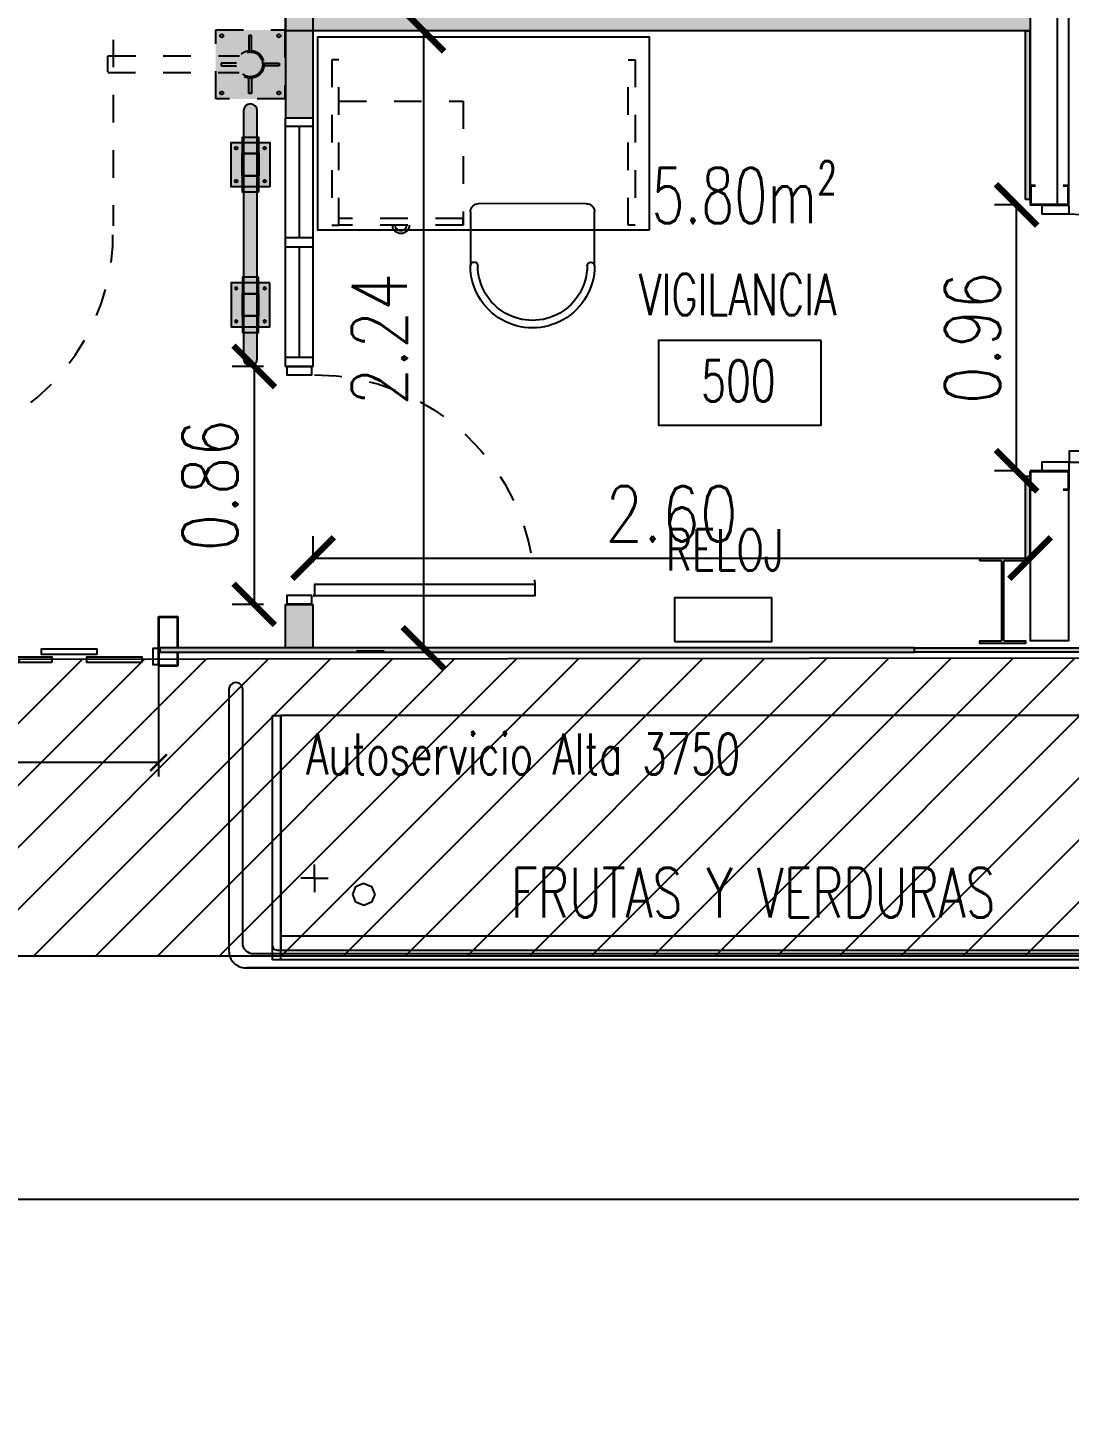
# Model space of a CAD drawing. Header units: millimetres. Extents: x -129 to 3172, y -143 to 919.
# Drawn here: x -30.05 to -26.28, y 26.41 to 31.48 of the extents above; entities that cross this region are included whole.
import ezdxf
from ezdxf.enums import TextEntityAlignment as Align

# ---------------------------------------------------------------- set-up
doc = ezdxf.new("R2010")
doc.units = ezdxf.units.MM
doc.header["$LTSCALE"] = 0.1
for name, pattern in [('DASHED', [0.75, 0.5, -0.25]), ('DASHED2', [0.375, 0.25, -0.125]), ('HIDDEN', [9.525, 6.35, -3.175]), ('HIDDEN2', [0.1875, 0.125, -0.0625]), ('TRATTEGGIATA2', [0.375, 0.25, -0.125])]:
    doc.linetypes.add(name, pattern=pattern)
for name, color, linetype in [('A-PROYECCION RIELERA', 1, 'DASHED'), ('A-TABIQUE PRY', 2, 'Continuous'), ('A-TXT', 1, 'Continuous'), ('C-ALUMINIO', 140, 'Continuous'), ('C-CÁMARA', 8, 'Continuous'), ('C-METALICA', 8, 'Continuous'), ('Cenefa perimetral', 4, 'Continuous'), ('D-AISI BAJA', 8, 'Continuous'), ('D-PARACHOQUE', 8, 'Continuous'), ('E-EXHIBIDORAS', 8, 'Continuous'), ('E-MOBILIARIO', 1, 'Continuous'), ('E-TXT', 7, 'Continuous'), ('H-HATCH MURO', 252, 'Continuous'), ('MET-COLUMNA METALICA', 3, 'Continuous'), ('MET-CORREAS DE CV', 1, 'Continuous'), ('MET-LANA VIDRIO', 8, 'Continuous'), ('R-CUADRO REF', 1, 'Continuous'), ('R-NOMBRE LOCAL', 7, 'Continuous'), ('zA-COTAS', 1, 'Continuous'), ('zA-TXT SUPS', 2, 'Continuous')]:
    doc.layers.add(name, color=color, linetype=linetype)
doc.styles.add('ROMANS', font='ROMANS.SHX', dxfattribs={"width": 0.8, "height": 0.2})
doc.styles.get("Standard").update_dxf_attribs({"font": 'arial.ttf'})
doc.styles.add('VAUX', font='romans.shx', dxfattribs={"width": 0.85})
doc.linetypes.add('REFERENCIAL CORTE TRANSVERSAL WM$0$BATTING', pattern='A,0.00254,-2.54,[134,ltypeshp.shx,S=2.54,R=0,X=-2.54,Y=0],-5.08,[134,ltypeshp.shx,S=2.54,R=180,X=2.54,Y=0],-2.54', length=10.16254)
doc.dimstyles.new('COTA 1-125', dxfattribs={"dimtxt": 0.2, "dimasz": 0.15, "dimexe": 0.08, "dimexo": 0.08, "dimgap": 0.06, "dimtad": 1, "dimzin": 0, "dimdsep": 46, "dimtxsty": 'ROMANS', "dimblk": 'ARCHTICK', "dimcen": 0, "dimclrd": 256, "dimclre": 8, "dimclrt": 3, "dimadec": 0, "dimazin": 0, "dimtfac": 1, "dimtofl": 0, "dimtmove": 0, "dimatfit": 3, "dimldrblk": 'ARCHTICK', "dimfxl": 1, "dimtolj": 1, "dimtzin": 0, "dimlwd": -1, "dimlwe": -1, "dimarcsym": 0})
doc.dimstyles.new('MIG-LATERAL-CHICO', dxfattribs={"dimtxt": 0.12, "dimasz": 0.06, "dimexe": 0.05, "dimexo": 0.02, "dimgap": 0.005, "dimtad": 0, "dimrnd": 0.005, "dimzin": 0, "dimdsep": 46, "dimtxsty": 'ROMANS', "dimblk1": 'ARCHTICK', "dimblk2": 'ARCHTICK', "dimsah": 1, "dimcen": 2.5, "dimclrd": 1, "dimclre": 8, "dimclrt": 3, "dimadec": 0, "dimazin": 0, "dimtfac": 1, "dimtmove": 0, "dimatfit": 3, "dimldrblk": 'ARCHTICK', "dimfxl": 1, "dimtolj": 1, "dimtzin": 0, "dimarcsym": 0})

# ---------------------------------------------------------------- blocks, each defined once
blk = doc.blocks.new('Escritorio 1.20x0.70')
at = {"layer": 'E-MOBILIARIO', "linetype": 'HIDDEN2', "ltscale": 0.005}
for p, q in [((2121.1148, 1231.8749), (2121.1148, 1231.8999)), ((2121.1148, 1231.8999), (2121.5648, 1231.8999))]:
    blk.add_line(p, q, dxfattribs=at)
at = {"layer": 'E-MOBILIARIO'}
blk.add_lwpolyline([(2120.4407, 1231.8576), (2121.6407, 1231.8576), (2121.6407, 1232.5576), (2120.4407, 1232.5576)], close=True, dxfattribs=at)
at = {"layer": 'E-MOBILIARIO', "linetype": 'HIDDEN2', "ltscale": 0.005}
for points in [[(2120.4916, 1231.8749), (2120.5166, 1231.8749), (2120.5166, 1232.4749), (2120.4916, 1232.4749)], [(2121.5898, 1231.8749), (2121.5648, 1231.8749), (2121.5648, 1232.4749), (2121.5898, 1232.4749)], [(2121.1148, 1231.8749), (2121.5648, 1231.8749), (2121.5648, 1232.3249), (2121.1148, 1232.3249)]]:
    blk.add_lwpolyline(points, close=True, dxfattribs=at)
for radius in [0.03, 0.02]:
    blk.add_arc((2121.3398, 1231.8749), radius, 180, 0, dxfattribs=at)
blk = doc.blocks.new('A$C17FA08BE')
at = {"layer": 'E-MOBILIARIO'}
for p, q in [((-0.2089, -0.2201), (-0.2089, 0.1699)), ((-0.1789, 0.1999), (0.0161, 0.1999)), ((0.0161, -0.2501), (-0.1789, -0.2501))]:
    blk.add_line(p, q, dxfattribs=at)
for centre, radius, start, end in [((-0.1789, 0.1699), 0.03, 90, 180), ((0.0161, 0.1864), 0.0135, 90, 270), ((0.0161, -0.0251), 0.225, 270, 90), ((0.0161, -0.0251), 0.198, 270, 90), ((-0.1789, -0.2201), 0.03, 180, 270), ((0.0161, -0.2366), 0.0135, 90, 270)]:
    blk.add_arc(centre, radius, start, end, dxfattribs=at)
blk = doc.blocks.new('CMETP')
at = {"layer": 'MET-COLUMNA METALICA'}
blk.add_hatch(color=256, dxfattribs=at).paths.add_polyline_path([(-0.0825, 0), (-0.0825, 0.0097), (-0.0073, 0.0097, 0.414214), (-0.0029, 0.0141), (-0.0029, 0.2958, 0.414214), (-0.0073, 0.3002), (-0.0825, 0.3002), (-0.0825, 0.31), (0.0825, 0.31), (0.0825, 0.3002), (0.0073, 0.3002, 0.414214), (0.0029, 0.2958), (0.0029, 0.0141, 0.414214), (0.0073, 0.0097), (0.0825, 0.0097), (0.0825, 0)])
blk.add_lwpolyline([(0.0825, 0.3002), (0.0825, 0.31), (-0.0825, 0.31), (-0.0825, 0.3002), (-0.0073, 0.3002, -0.414214), (-0.0029, 0.2958), (-0.0029, 0.0141, -0.414214), (-0.0073, 0.0097), (-0.0825, 0.0097), (-0.0825, 0), (0.0825, 0), (0.0825, 0.0097), (0.0073, 0.0097, -0.414214), (0.0029, 0.0141), (0.0029, 0.2958, -0.414214), (0.0073, 0.3002)], format="xyb", close=True, dxfattribs=at)
blk = doc.blocks.new('cortina 2.00')
at = {"layer": 'C-CÁMARA', "elevation": 0.0008}
for points in [[(2008.2405, 1451.4917), (2008.2405, 1451.4717), (2008.3005, 1451.4717), (2008.3005, 1451.4917)], [(2008.2405, 1449.4917), (2008.2405, 1449.5117), (2008.3005, 1449.5117), (2008.3005, 1449.4917)]]:
    blk.add_lwpolyline(points, dxfattribs=at)
for points in [[(2008.2491, 1451.2411), (2008.2491, 1451.457), (2008.2691, 1451.457), (2008.2691, 1451.2411)], [(2008.2778, 1451.0507), (2008.2778, 1451.2707), (2008.2978, 1451.2707), (2008.2978, 1451.0507)], [(2008.2491, 1450.8769), (2008.2491, 1451.0769), (2008.2691, 1451.0769), (2008.2691, 1450.8769)], [(2008.2778, 1450.7169), (2008.2778, 1450.9169), (2008.2978, 1450.9169), (2008.2978, 1450.7169)], [(2008.2491, 1450.5499), (2008.2491, 1450.7499), (2008.2691, 1450.7499), (2008.2691, 1450.5499)], [(2008.2778, 1450.3795), (2008.2778, 1450.5795), (2008.2978, 1450.5795), (2008.2978, 1450.3795)], [(2008.2491, 1450.2056), (2008.2491, 1450.4056), (2008.2691, 1450.4056), (2008.2691, 1450.2056)], [(2008.2778, 1450.0456), (2008.2778, 1450.2456), (2008.2978, 1450.2456), (2008.2978, 1450.0456)], [(2008.2491, 1449.8787), (2008.2491, 1450.0787), (2008.2691, 1450.0787), (2008.2691, 1449.8787)], [(2008.2778, 1449.7152), (2008.2778, 1449.9152), (2008.2978, 1449.9152), (2008.2978, 1449.7152)], [(2008.2491, 1449.5518), (2008.2491, 1449.7518), (2008.2691, 1449.7518), (2008.2691, 1449.5518)]]:
    blk.add_lwpolyline(points, close=True, dxfattribs=at)
blk = doc.blocks.new('puerta 090')
at = {"layer": 'C-METALICA'}
for points in [[(506.5229, 1389.5823), (506.4229, 1389.5823), (506.4229, 1389.6123), (506.5229, 1389.6123)], [(506.5229, 1389.5823), (507.4229, 1389.5823), (507.4229, 1389.5423), (506.5229, 1389.5423)], [(506.5229, 1388.6523), (506.4229, 1388.6523), (506.4229, 1388.6823), (506.5229, 1388.6823)]]:
    blk.add_lwpolyline(points, close=True, dxfattribs=at)
at = {"layer": 'C-METALICA', "color": 8, "linetype": 'DASHED2'}
blk.add_arc((506.5229, 1389.5823), 0.9, 270, 357.4527, dxfattribs=at)
blk = doc.blocks.new('P80i')
at = {"layer": 'C-ALUMINIO'}
for points in [[(0.03, 0.1), (0.03, 0.9), (0.07, 0.9), (0.07, 0.1)], [(0.03, 0.09), (0.03, 0), (0, 0), (0, 0.09)], [(0.86, 0.09), (0.86, 0), (0.83, 0), (0.83, 0.09)]]:
    blk.add_lwpolyline(points, close=True, dxfattribs=at)
blk.add_circle((0.0295, 0.0975, 0.0203), 0.00167, dxfattribs=at)
at = {"layer": 'C-ALUMINIO', "color": 8, "linetype": 'DASHED2'}
blk.add_arc((0.03, 0.1), 0.8, 0, 87.134, dxfattribs=at)
blk = doc.blocks.new('N Local')
at = {"layer": 'R-CUADRO REF'}
blk.add_lwpolyline([(6337.1934, -934.8286), (6337.93, -934.8286), (6337.93, -935.2124), (6337.1934, -935.2124)], close=True, dxfattribs=at)
at = {"layer": 'R-CUADRO REF', "lineweight": 0, "style": 'VAUX', "width": 0.85}
blk.add_attdef('NUMERO', text='', height=0.1823, dxfattribs=at).set_placement((6337.5847, -935.1061), align=Align.CENTER)
at = {"layer": 'R-NOMBRE LOCAL', "lineweight": 0, "style": 'VAUX', "width": 0.85}
for p in [(6337.5718, -934.4549), (6337.5718, -934.7149)]:
    blk.add_attdef('NOMBRE', text='', height=0.1823, dxfattribs=at).set_placement(p, align=Align.CENTER)
blk = doc.blocks.new('3750')
at = {"layer": 'E-EXHIBIDORAS'}
for p, q in [((411945.5, 430550.3), (408195.5, 430550.3)), ((408195.5, 430550.3), (408195.5, 429700.3)), ((411945.5, 430550.3), (411945.5, 429700.3)), ((408317.1, 429960.3), (408317.1, 430010.3)), ((411830.5, 429960.3), (411830.5, 430010.3)), ((408317.1, 429960.3), (408267.1, 429960.3)), ((408317.1, 429960.3), (408317.1, 429910.3)), ((408317.1, 429960.3), (408367.1, 429960.3)), ((408455.5, 429902.3), (408467, 429930.3)), ((408467, 429930.3), (408494.9, 429942.2)), ((408494.9, 429942.2), (408523.6, 429930.7)), ((408523.6, 429930.7), (408535.5, 429902.2)), ((411830.5, 429960.3), (411780.5, 429960.3)), ((411830.5, 429960.3), (411830.5, 429910.3)), ((411830.5, 429960.3), (411880.5, 429960.3)), ((408466.8, 429874.4), (408455.5, 429902.3)), ((408535.5, 429902.2), (408523.9, 429874.1)), ((408495.5, 429862.3), (408466.8, 429874.4)), ((408523.9, 429874.1), (408495.5, 429862.3)), ((408195.5, 429752.3), (411945.5, 429752.3)), ((408195.5, 429700.3), (411945.5, 429700.3)), ((410695.5, 429665.3), (408195.5, 429665.3)), ((411945.5, 429665.3), (408195.5, 429665.3))]:
    blk.add_line(p, q, dxfattribs=at)
at = {"layer": 'E-EXHIBIDORAS', "linetype": 'TRATTEGGIATA2'}
for p, q in [((411395.5, 430250.3), (411825.5, 430250.3)), ((411395.5, 430250.3), (411825.5, 430080.3)), ((411825.5, 430250.3), (411395.5, 430080.3)), ((411395.5, 430250.3), (411395.5, 430080.3)), ((411825.5, 430080.3), (411825.5, 430250.3)), ((411395.5, 430080.3), (411825.5, 430080.3))]:
    blk.add_line(p, q, dxfattribs=at)
at = {"layer": 'E-TXT', "insert": (408287.4, 430484.7), "char_height": 148, "attachment_point": 1}
blk.add_mtext_dynamic_manual_height_columns('{\\Fromans|c0;\\W0.7;Autoservicio Alta 3750}', width=2195.851, gutter_width=1.38, heights=[0], dxfattribs=at)
blk = doc.blocks.new('lateral derecho')
at = {"layer": 'E-EXHIBIDORAS'}
for p, q in [((412153.2, 429715.3), (412153.2, 430550.3)), ((412153.2, 429665.3), (412153.2, 430550.3)), ((412153.2, 430550.3), (412153.2, 429700.3)), ((412153.2, 430550.3), (412153.2, 429700.3)), ((412183.2, 430550.3), (412153.2, 430550.3)), ((412153.2, 430550.3), (412153.2, 429700.3)), ((412183.2, 429665.3), (412183.2, 430550.3))]:
    blk.add_line(p, q, dxfattribs=at)
at = {"layer": 'E-EXHIBIDORAS', "linetype": 'ByBlock'}
for p, q in [((412153.2, 429665.3), (412153.2, 430550.3)), ((412183.2, 429665.3), (412183.2, 430550.3)), ((412183.2, 429665.3), (412183.2, 430550.3)), ((412183.2, 429665.3), (412183.2, 430550.3)), ((412168.2, 429700.3), (412153.2, 429700.3)), ((412183.2, 429665.3), (412183.2, 429715.3)), ((412153.2, 429665.3), (412183.2, 429665.3))]:
    blk.add_line(p, q, dxfattribs=at)
blk.add_arc((412167.3, 429716.1), 15.8, 272.9635, 357.0365, dxfattribs=at)
blk = doc.blocks.new('_ARCHTICK')
at = {"color": 0, "linetype": 'ByBlock', "const_width": 0.15}
blk.add_lwpolyline([(-0.5, -0.5), (0.5, 0.5)], dxfattribs=at)
blk = doc.blocks.new('*D423')
at = {"layer": 'Defpoints', "color": 0, "transparency": 16777216}
for p in [(-28.6206, 31.4652, 0.0238), (-28.6206, 29.2297, 0), (-28.6206, 29.2297)]:
    blk.add_point(p, dxfattribs=at)
at = {"layer": 'zA-COTAS', "transparency": 16777216}
blk.add_line((-28.6206, 31.4652), (-28.6206, 29.2297), dxfattribs=at)
at = {"layer": 'zA-COTAS', "transparency": 16777216, "xscale": 0.15, "yscale": 0.15, "zscale": 0.15}
for p, rotation in [((-28.6206, 31.4652), 90), ((-28.6206, 29.2297), 270)]:
    blk.add_blockref('_ARCHTICK', p, dxfattribs=dict(at, rotation=rotation))
at = {"layer": 'zA-COTAS', "color": 3, "transparency": 16777216, "insert": (-28.7806, 30.3475), "char_height": 0.2, "attachment_point": 5, "rotation": 90, "style": 'ROMANS'}
blk.add_mtext('\\A1;2.24', dxfattribs=at)
blk = doc.blocks.new('*D425')
at = {"layer": 'Defpoints', "color": 0, "transparency": 16777216}
for p in [(-26.423, 29.555), (-29.0206, 29.4594, 0), (-26.423, 29.4594, 0)]:
    blk.add_point(p, dxfattribs=at)
at = {"layer": 'zA-COTAS', "color": 8, "linetype": 'HIDDEN', "transparency": 16777216}
for p, q in [((-29.0206, 29.5394), (-29.0206, 29.635)), ((-26.423, 29.5394), (-26.423, 29.635))]:
    blk.add_line(p, q, dxfattribs=at)
at = {"layer": 'zA-COTAS', "transparency": 16777216}
blk.add_line((-29.0206, 29.555), (-26.423, 29.555), dxfattribs=at)
at = {"layer": 'zA-COTAS', "transparency": 16777216, "xscale": 0.15, "yscale": 0.15, "zscale": 0.15, "rotation": 180}
blk.add_blockref('_ARCHTICK', (-29.0206, 29.555), dxfattribs=at)
at = {"layer": 'zA-COTAS', "transparency": 16777216, "xscale": 0.15, "yscale": 0.15, "zscale": 0.15}
blk.add_blockref('_ARCHTICK', (-26.423, 29.555), dxfattribs=at)
at = {"layer": 'zA-COTAS', "color": 3, "transparency": 16777216, "insert": (-27.7218, 29.715), "char_height": 0.2, "attachment_point": 5, "style": 'ROMANS'}
blk.add_mtext('\\A1;2.60', dxfattribs=at)
blk = doc.blocks.new('*D490')
at = {"layer": 'Defpoints', "color": 0, "transparency": 16777216}
for p in [(-32.6764, 27.6238, 0), (-5.607, 27.6238, 0), (-32.6764, 27.2312)]:
    blk.add_point(p, dxfattribs=at)
at = {"layer": 'zA-COTAS', "color": 8, "linetype": 'HIDDEN', "transparency": 16777216}
for p, q in [((-32.6764, 27.5438), (-32.6764, 27.1512)), ((-5.607, 27.5438), (-5.607, 27.1512))]:
    blk.add_line(p, q, dxfattribs=at)
at = {"layer": 'zA-COTAS', "transparency": 16777216}
blk.add_line((-5.607, 27.2312), (-32.6764, 27.2312), dxfattribs=at)
at = {"layer": 'zA-COTAS', "transparency": 16777216, "xscale": 0.15, "yscale": 0.15, "zscale": 0.15, "rotation": 180}
blk.add_blockref('_ARCHTICK', (-32.6764, 27.2312), dxfattribs=at)
at = {"layer": 'zA-COTAS', "transparency": 16777216, "xscale": 0.15, "yscale": 0.15, "zscale": 0.15}
blk.add_blockref('_ARCHTICK', (-5.607, 27.2312), dxfattribs=at)
at = {"layer": 'zA-COTAS', "color": 3, "transparency": 16777216, "insert": (-19.1417, 27.3912), "char_height": 0.2, "attachment_point": 5, "style": 'ROMANS'}
blk.add_mtext('\\A1;27.07', dxfattribs=at)
blk = doc.blocks.new('PLT - Pie de rielera')
at = {"layer": 'A-PROYECCION RIELERA'}
blk.add_hatch(color=253, dxfattribs=at).paths.add_polyline_path([(-0.125, 0.125), (0.125, 0.125), (0.125, -0.125), (-0.125, -0.125)])
h = blk.add_hatch(color=252, dxfattribs=at)
edge = h.paths.add_edge_path()
edge.add_arc((0, 0), 0.05, 0, 360)
blk.add_lwpolyline([(-0.125, 0.125), (0.125, 0.125), (0.125, -0.125), (-0.125, -0.125)], close=True, dxfattribs=at)
at = {"layer": 'A-PROYECCION RIELERA', "color": 252}
for points in [[(-0.005, 0.0497), (-0.005, 0.105), (0.005, 0.105), (0.005, 0.0497)], [(-0.0497, -0.005), (-0.105, -0.005), (-0.105, 0.005), (-0.0497, 0.005)], [(0.0497, -0.005), (0.105, -0.005), (0.105, 0.005), (0.0497, 0.005)], [(-0.005, -0.0497), (-0.005, -0.105), (0.005, -0.105), (0.005, -0.0497)]]:
    blk.add_lwpolyline(points, dxfattribs=at)
for centre in [(-0.1035, 0.1035), (0.1035, 0.1035), (-0.1035, -0.1035), (0.1035, -0.1035)]:
    blk.add_circle(centre, 0.00588, dxfattribs=at)
at = {"layer": 'A-PROYECCION RIELERA'}
for radius in [0.05, 0.045]:
    blk.add_circle((0, 0), radius, dxfattribs=at)
blk = doc.blocks.new('PLT - Parachoque pie')
at = {"layer": 'D-PARACHOQUE'}
blk.add_hatch(color=254, dxfattribs=at).paths.add_polyline_path([(0, 0.16), (0.14, 0.16), (0.14, 0), (0, 0)])
h = blk.add_hatch(color=253, dxfattribs=at)
h.paths.add_polyline_path([(0.041, 0.18), (0.099, 0.18), (0.099, 0.12), (0.041, 0.12)])
h.paths.add_polyline_path([(0.04, 0.12), (0.1, 0.12), (0.1, 0.04), (0.04, 0.04)])
h.paths.add_polyline_path([(0.041, 0.04), (0.099, 0.04), (0.099, -0.02), (0.041, -0.02)])
for points in [[(0, 0.16), (0.14, 0.16), (0.14, 0), (0, 0)], [(0.041, 0.18), (0.099, 0.18), (0.099, 0.12), (0.041, 0.12)], [(0.04, 0.12), (0.1, 0.12), (0.1, 0.04), (0.04, 0.04)], [(0.041, 0.04), (0.099, 0.04), (0.099, -0.02), (0.041, -0.02)]]:
    blk.add_lwpolyline(points, close=True, dxfattribs=at)
for centre in [(0.0184, 0.1398, -0.0122), (0.1216, 0.1398, -0.0122), (0.0184, 0.0202, -0.0122), (0.1216, 0.0202, -0.0122)]:
    blk.add_circle(centre, 0.00498, dxfattribs=at)
blk = doc.blocks.new('*D527')
at = {"layer": 'Defpoints', "color": 0, "transparency": 16777216}
for p in [(-31.5812, 29.2012, -0.0203), (-29.5804, 29.2012, -0.0203), (-29.5804, 28.8139)]:
    blk.add_point(p, dxfattribs=at)
at = {"layer": 'zA-COTAS', "color": 8, "lineweight": -2, "transparency": 16777216}
for p, q in [((-31.5812, 29.1812), (-31.5812, 28.7639)), ((-29.5804, 29.1812), (-29.5804, 28.7639))]:
    blk.add_line(p, q, dxfattribs=at)
at = {"layer": 'zA-COTAS', "color": 1, "lineweight": -2, "transparency": 16777216}
for p, q in [((-31.5812, 28.8139), (-30.8296, 28.8139)), ((-29.5804, 28.8139), (-30.332, 28.8139))]:
    blk.add_line(p, q, dxfattribs=at)
at = {"layer": 'zA-COTAS', "color": 1, "lineweight": -2, "transparency": 16777216, "xscale": 0.06, "yscale": 0.06, "zscale": 0.06, "rotation": 180}
blk.add_blockref('_ARCHTICK', (-31.5812, 28.8139), dxfattribs=at)
at = {"layer": 'zA-COTAS', "color": 1, "lineweight": -2, "transparency": 16777216, "xscale": 0.06, "yscale": 0.06, "zscale": 0.06}
blk.add_blockref('_ARCHTICK', (-29.5804, 28.8139), dxfattribs=at)
at = {"layer": 'zA-COTAS', "color": 3, "transparency": 16777216, "insert": (-30.5808, 28.8139), "char_height": 0.2, "attachment_point": 5, "style": 'ROMANS'}
blk.add_mtext('\\A1;2.00', dxfattribs=at)
blk = doc.blocks.new('*D549')
at = {"layer": 'Defpoints', "color": 0, "transparency": 16777216}
for p in [(-26.4717, 30.8342), (-26.4047, 30.8342), (-26.4047, 29.8713)]:
    blk.add_point(p, dxfattribs=at)
at = {"layer": 'zA-COTAS', "color": 8, "linetype": 'HIDDEN', "transparency": 16777216}
for p, q in [((-26.4847, 30.8342), (-26.5517, 30.8342)), ((-26.4847, 29.8713), (-26.5517, 29.8713))]:
    blk.add_line(p, q, dxfattribs=at)
at = {"layer": 'zA-COTAS', "transparency": 16777216}
blk.add_line((-26.4717, 29.8713), (-26.4717, 30.8342), dxfattribs=at)
at = {"layer": 'zA-COTAS', "transparency": 16777216, "xscale": 0.15, "yscale": 0.15, "zscale": 0.15}
for p, rotation in [((-26.4717, 30.8342), 90), ((-26.4717, 29.8713), 270)]:
    blk.add_blockref('_ARCHTICK', p, dxfattribs=dict(at, rotation=rotation))
at = {"layer": 'zA-COTAS', "color": 3, "transparency": 16777216, "insert": (-26.6317, 30.3527), "char_height": 0.2, "attachment_point": 5, "rotation": 90, "style": 'ROMANS'}
blk.add_mtext('\\A1;0.96', dxfattribs=at)
blk = doc.blocks.new('*D558')
at = {"layer": 'Defpoints', "color": 0, "transparency": 16777216}
for p in [(-29.1206, 30.2494), (-29.2338, 29.3874), (-29.1206, 29.3874)]:
    blk.add_point(p, dxfattribs=at)
at = {"layer": 'zA-COTAS', "color": 8, "linetype": 'HIDDEN', "transparency": 16777216}
for p, q in [((-29.2006, 30.2494), (-29.3138, 30.2494)), ((-29.2006, 29.3874), (-29.3138, 29.3874))]:
    blk.add_line(p, q, dxfattribs=at)
at = {"layer": 'zA-COTAS', "transparency": 16777216}
blk.add_line((-29.2338, 30.2494), (-29.2338, 29.3874), dxfattribs=at)
at = {"layer": 'zA-COTAS', "transparency": 16777216, "xscale": 0.15, "yscale": 0.15, "zscale": 0.15}
for p, rotation in [((-29.2338, 30.2494), 90), ((-29.2338, 29.3874), 270)]:
    blk.add_blockref('_ARCHTICK', p, dxfattribs=dict(at, rotation=rotation))
at = {"layer": 'zA-COTAS', "color": 3, "transparency": 16777216, "insert": (-29.3938, 29.8184), "char_height": 0.2, "attachment_point": 5, "rotation": 90, "style": 'ROMANS'}
blk.add_mtext('\\A1;0.86', dxfattribs=at)

msp = doc.modelspace()

# ---------------------------------------------------------------- hatches: boundary and pattern name
at = {"layer": 'Cenefa perimetral'}
h = msp.add_hatch(dxfattribs=at)
h.set_pattern_fill('LINE', color=256, scale=0.05, angle=45)
h.paths.add_polyline_path([(-8.4062, 0.1851), (-8.4062, 0.7351), (-31.5769, 0.7351), (-31.5769, 28.1147), (-6.707, 28.1147), (-6.707, 24.0344), (-5.607, 24.0344), (-5.607, 28.1477), (-6.5037, 28.1477), (-6.5037, 29.2147), (-32.6763, 29.1847), (-32.6763, 0.1851)])
at = {"layer": 'D-PARACHOQUE'}
h = msp.add_hatch(color=253, dxfattribs=at)
edge = h.paths.add_edge_path()
edge.add_line((-29.2225, 30.2774), (-29.2225, 31.1754))
edge.add_arc((-29.2475, 31.1754), 0.025, 360, 540)
edge.add_line((-29.2725, 31.1754), (-29.2725, 30.2774))
edge.add_arc((-29.2475, 30.2774), 0.025, 180, 360)
at = {"layer": 'H-HATCH MURO'}
for points in [[(-29.1206, 31.5665), (-29.1206, 31.1494), (-29.0206, 31.1494), (-29.0206, 31.5665)], [(-29.1206, 31.4652), (-29.1206, 31.5652), (-26.423, 31.5652), (-26.423, 31.4652)], [(-26.4244, 31.4652), (-26.4394, 31.4652), (-26.4394, 30.8535), (-26.4244, 30.8535)], [(-26.4244, 29.852), (-26.4394, 29.852), (-26.4394, 29.555), (-26.4244, 29.555)], [(-29.1206, 29.2297), (-29.1206, 29.3874), (-29.0206, 29.3874), (-29.0206, 29.2297)], [(-26.842, 29.2297), (-29.5762, 29.2297), (-29.5762, 29.2147), (-26.842, 29.2147)], [(-26.842, 29.2297), (-21.4308, 29.2297), (-21.4308, 29.2147), (-26.842, 29.2147)]]:
    msp.add_hatch(color=256, dxfattribs=at).paths.add_polyline_path(points)

# ---------------------------------------------------------------- linework, layer by layer
at = {"layer": 'A-PROYECCION RIELERA'}
for p, q in [((-29.7639, 31.3165), (-29.7639, 31.3745)), ((-29.763, 31.3745), (-29.2872, 31.3745)), ((-29.7639, 31.3145), (-29.2888, 31.3145))]:
    msp.add_line(p, q, dxfattribs=at)
msp.add_lwpolyline([(-29.7449, 33.2329), (-29.7449, 30.7589, -0.376112), (-30.4049, 29.9577), (-37.7087, 29.9577, 0.374716), (-38.4239, 29.3275)], format="xyb", dxfattribs=at)
at = {"layer": 'A-TABIQUE PRY'}
for p, q in [((-29.1206, 29.2297), (-29.1206, 29.3874)), ((-29.1206, 29.3874), (-29.0206, 29.3874)), ((-29.0206, 29.2297), (-29.0206, 29.3874)), ((-28.8627, 29.2194), (-28.7627, 29.2194))]:
    msp.add_line(p, q, dxfattribs=at)
for points in [[(-29.1206, 31.5665), (-29.1206, 31.1494), (-29.0206, 31.1494), (-29.0206, 31.5665)], [(-29.1206, 31.4652), (-29.1206, 31.5652), (-26.423, 31.5652), (-26.423, 31.4652)], [(-26.842, 29.2297), (-29.5762, 29.2297), (-29.5762, 29.2147), (-26.842, 29.2147)], [(-26.842, 29.2297), (-21.4308, 29.2297), (-21.4308, 29.2147), (-26.842, 29.2147)]]:
    msp.add_lwpolyline(points, close=True, dxfattribs=at)
at = {"layer": 'A-TABIQUE PRY', "elevation": 0.0219}
for points in [[(-26.4394, 30.8535), (-26.4394, 31.4652), (-26.4244, 31.4652), (-26.4244, 30.8535)], [(-26.4394, 29.555), (-26.4394, 29.852), (-26.4244, 29.852), (-26.4244, 29.555)]]:
    msp.add_lwpolyline(points, close=True, dxfattribs=at)
at = {"layer": 'C-ALUMINIO'}
for p, q in [((-29.1206, 30.2494), (-29.1206, 31.1494)), ((-29.1206, 31.1494), (-29.0206, 31.1494)), ((-29.1206, 31.1194), (-29.0206, 31.1194)), ((-29.0706, 31.1194), (-29.0706, 30.716)), ((-29.0206, 30.2494), (-29.0206, 31.1494)), ((-29.1206, 30.716), (-29.0206, 30.716)), ((-29.1206, 30.6829), (-29.0206, 30.6829)), ((-29.0706, 30.6829), (-29.0706, 30.2833)), ((-29.1206, 30.2833), (-29.0206, 30.2833)), ((-29.1206, 30.2494), (-29.0206, 30.2494))]:
    msp.add_line(p, q, dxfattribs=at)
at = {"layer": 'Cenefa perimetral'}
msp.add_line((-31.5769, 28.1147), (-6.707, 28.1147), dxfattribs=at)
msp.add_lwpolyline([(-8.4062, 0.1851), (-8.4062, 0.7351), (-31.5769, 0.7351), (-31.5769, 28.1147), (-6.707, 28.1147), (-6.707, 24.0344), (-5.607, 24.0344), (-5.607, 28.1477), (-6.5037, 28.1477), (-6.5037, 29.2147), (-32.6763, 29.1847), (-32.6763, 0.1851)], close=True, dxfattribs=at)
at = {"layer": 'D-AISI BAJA'}
for points in [[(-29.2752, 29.0785, 1.009642), (-29.3252, 29.0785, -5.268994)], [(-29.3252, 29.0787), (-29.3252, 28.1309, 0.414214), (-29.2652, 28.0709), (-24.9669, 28.0709)], [(-6.6767, 28.1209), (-29.2352, 28.1209, -0.414214), (-29.2752, 28.1609), (-29.2752, 29.0785)]]:
    msp.add_lwpolyline(points, format="xyb", dxfattribs=at)
msp.add_lwpolyline([(-6.6767, 28.0709), (-29.2604, 28.0709)], dxfattribs=at)
at = {"layer": 'D-PARACHOQUE'}
msp.add_lwpolyline([(-29.2225, 30.2774), (-29.2225, 31.1754, 1), (-29.2725, 31.1754), (-29.2725, 30.2774, 1), (-29.2225, 30.2774), (-29.2225, 30.2774)], format="xyb", dxfattribs=at)
at = {"layer": 'E-MOBILIARIO'}
msp.add_lwpolyline([(-27.7108, 29.2529), (-27.359, 29.2529), (-27.359, 29.4114), (-27.7108, 29.4114)], close=True, dxfattribs=at)
at = {"layer": 'MET-COLUMNA METALICA'}
for points in [[(-26.4033, 30.9044), (-26.4196, 30.9044, 0.414214), (-26.4226, 30.9014), (-26.4226, 30.8374, 0.414214), (-26.4196, 30.8344), (-26.2856, 30.8344, 0.414214), (-26.2826, 30.8374), (-26.2826, 30.9014, 0.414214), (-26.2856, 30.9044), (-26.3028, 30.9044)], [(-26.4033, 30.9019), (-26.4196, 30.9019, 0.414214), (-26.4201, 30.9014), (-26.4201, 30.8374, 0.414214), (-26.4196, 30.8369), (-26.2856, 30.8369, 0.414214), (-26.2851, 30.8374), (-26.2851, 30.9014, 0.414214), (-26.2856, 30.9019), (-26.3028, 30.9019)], [(-26.4033, 29.801), (-26.4196, 29.801, -0.414214), (-26.4226, 29.804), (-26.4226, 29.868, -0.414214), (-26.4196, 29.871), (-26.2856, 29.871, -0.414214), (-26.2826, 29.868), (-26.2826, 29.804, -0.414214), (-26.2856, 29.801), (-26.3028, 29.801)], [(-26.4033, 29.8035), (-26.4196, 29.8035, -0.414214), (-26.4201, 29.804), (-26.4201, 29.868, -0.414214), (-26.4196, 29.8685), (-26.2856, 29.8685, -0.414214), (-26.2851, 29.868), (-26.2851, 29.804, -0.414214), (-26.2856, 29.8035), (-26.3028, 29.8035)]]:
    msp.add_lwpolyline(points, format="xyb", dxfattribs=at)
at = {"layer": 'MET-COLUMNA METALICA', "elevation": -0.0203}
for points in [[(-29.5104, 29.2147), (-29.5104, 29.1665, -0.414214), (-29.5134, 29.1635), (-29.5774, 29.1635, -0.414214), (-29.5804, 29.1665), (-29.5804, 29.3405, -0.414214), (-29.5774, 29.3435), (-29.5134, 29.3435, -0.414214), (-29.5104, 29.3405), (-29.5104, 29.2313)], [(-29.5129, 29.2147), (-29.5129, 29.1665, -0.414214), (-29.5134, 29.166), (-29.5774, 29.166, -0.414214), (-29.5779, 29.1665), (-29.5779, 29.3405, -0.414214), (-29.5774, 29.341), (-29.5134, 29.341, -0.414214), (-29.5129, 29.3405), (-29.5129, 29.2313)]]:
    msp.add_lwpolyline(points, format="xyb", dxfattribs=at)
at = {"layer": 'MET-CORREAS DE CV'}
for points in [[(-26.2826, 30.8342), (-26.2826, 34.0129), (-26.4226, 34.0129), (-26.4226, 30.8342)], [(-26.4226, 29.8713), (-26.4226, 29.2567), (-26.2826, 29.2567), (-26.2826, 29.8713)]]:
    msp.add_lwpolyline(points, close=True, dxfattribs=at)
at = {"layer": 'MET-LANA VIDRIO', "linetype": 'REFERENCIAL CORTE TRANSVERSAL WM$0$BATTING', "ltscale": 0.025}
msp.add_lwpolyline([(-26.3252, 34.007), (-26.3251, 30.8369)], dxfattribs=at)

# ---------------------------------------------------------------- block references
for name, p, rotation in [('PLT - Pie de rielera', (-29.248, 31.3434), 180), ('PLT - Parachoque pie', (-29.1775, 31.0603), 180), ('cortina 2.00', (1419.9113, -1979.0719, -0.0211), 89.99999999999999)]:
    msp.add_blockref(name, p, dxfattribs=dict(rotation=rotation))
at = {"xscale": -1}
msp.add_blockref('PLT - Parachoque pie', (-29.1775, 30.3924), dxfattribs=at)
ref = msp.add_blockref('N Local', (5042.5755, 778.2066, 0.0183), dxfattribs=dict(xscale=-0.7999999999999545, yscale=0.8000000000000114, zscale=0.8))
ref.add_attrib('NUMERO', '500', dxfattribs={"layer": 'R-CUADRO REF', "lineweight": 0, "height": 0.15, "style": 'VAUX', "width": 0.7}).set_placement((-27.4796, 30.1218, 0.0183), align=Align.CENTER)
ref.add_attrib('NOMBRE', 'VIGILANCIA', dxfattribs={"layer": 'R-NOMBRE LOCAL', "lineweight": 0, "height": 0.15, "style": 'VAUX', "width": 0.7}).set_placement((-27.4819, 30.4347, 0.0183), align=Align.CENTER)
at = {"xscale": -0.0009999999999764, "yscale": 0.0009999999999764, "zscale": 0.001}
msp.add_blockref('lateral derecho', (383.0162, -401.5654), dxfattribs=at)
at = {"layer": 'C-ALUMINIO', "xscale": -1, "rotation": 270}
msp.add_blockref('P80i', (-29.1156, 29.3894), dxfattribs=at)
at = {"layer": 'C-METALICA', "xscale": -1, "rotation": 180}
msp.add_blockref('puerta 090', (-532.8037, 1419.4845, 0.0025), dxfattribs=at)
at = {"layer": 'E-EXHIBIDORAS', "xscale": 0.0009999999999764, "yscale": 0.0009999999999764, "zscale": 0.0009999999999764}
msp.add_blockref('3750', (-437.3324, -401.5654), dxfattribs=at)
at = {"layer": 'E-MOBILIARIO', "xscale": -1}
msp.add_blockref('Escritorio 1.20x0.70', (2092.6375, -1201.1144, 0.0171), dxfattribs=at)
at = {"layer": 'E-MOBILIARIO', "xscale": -1, "rotation": 89.9736600376107}
msp.add_blockref('A$C17FA08BE', (-28.2507, 30.6301, 0.0171), dxfattribs=at)
at = {"layer": 'MET-COLUMNA METALICA', "xscale": -1}
msp.add_blockref('CMETP', (-26.522, 29.245, 0.0003), dxfattribs=at)

# ---------------------------------------------------------------- texts
at = {"layer": 'A-TXT', "insert": (-27.743, 29.6599), "char_height": 0.15, "attachment_point": 1}
msp.add_mtext_dynamic_manual_height_columns('{\\Fromans|c0;\\W0.7;RELOJ}', width=1.026524, gutter_width=1.3826, heights=[0], dxfattribs=at)
at = {"layer": 'E-TXT', "insert": (-28.3036, 28.4327), "char_height": 0.18, "attachment_point": 1}
msp.add_mtext_dynamic_manual_height_columns('{\\Fromans|c0;\\W0.7;FRUTAS Y VERDURAS}', width=3.762382, gutter_width=1.3826, heights=[0], dxfattribs=at)
at = {"layer": 'zA-TXT SUPS', "insert": (-29.6737, 30.9682, 0.0374), "char_height": 0.2, "width": 4.465041, "attachment_point": 1, "line_spacing_factor": 0.999789, "style": 'VAUX'}
msp.add_mtext('\\pi1.87919;{\\W0.7;5.80m²}', dxfattribs=at)

# ---------------------------------------------------------------- dimensions: what is measured, and where the dimension line sits
at = {"layer": 'zA-COTAS'}
for base, p1, p2, picture, middle in [((-28.6206, 29.2297, 0.0219), (-28.6206, 31.4652, 0.0456), (-28.6206, 29.2297, 0.0219), '*D423', (-28.7806, 30.3475, 0.0219)), ((-26.4717, 30.8342), (-26.4047, 29.8713), (-26.4047, 30.8342), '*D549', (-26.6317, 30.3527)), ((-29.2338, 29.3874), (-29.1206, 30.2494), (-29.1206, 29.3874), '*D558', (-29.3938, 29.8184))]:
    dim = msp.add_linear_dim(base=base, p1=p1, p2=p2, angle=90, dimstyle='COTA 1-125', dxfattribs=at)
    dim.commit()
    dim.dimension.update_dxf_attribs({"geometry": picture, "text_midpoint": middle})
for base, p1, p2, picture, middle in [((-26.423, 29.555, 0.0219), (-29.0206, 29.4594, 0.0219), (-26.423, 29.4594, 0.0219), '*D425', (-27.7218, 29.715, 0.0219)), ((-32.6764, 27.2312, 0.0219), (-5.607, 27.6238, 0.0219), (-32.6764, 27.6238, 0.0219), '*D490', (-19.1417, 27.3912, 0.0219))]:
    dim = msp.add_linear_dim(base=base, p1=p1, p2=p2, dimstyle='COTA 1-125', dxfattribs=at)
    dim.commit()
    dim.dimension.update_dxf_attribs({"geometry": picture, "text_midpoint": middle})
dim = msp.add_linear_dim(base=(-29.5804, 28.8139), p1=(-31.5812, 29.2012, -0.0203), p2=(-29.5804, 29.2012, -0.0203), dimstyle='MIG-LATERAL-CHICO', override={"dimfxl": 0.18}, dxfattribs=at)
dim.commit()
dim.dimension.update_dxf_attribs({"geometry": '*D527', "text_midpoint": (-30.5808, 28.8139)})

doc.saveas('drawing.dxf')
